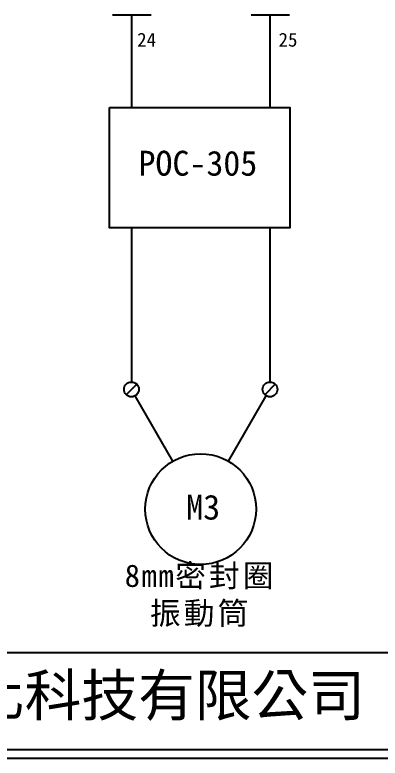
# Model space of a CAD drawing. Extents: x -24 to 263, y 255 to 459.
# Drawn here: x 54.5 to 107.2, y 255.5 to 362.9 of the extents above; entities that cross this region are included whole.
import ezdxf

# ---------------------------------------------------------------- set-up
doc = ezdxf.new("R2010")
doc.units = 0
doc.layers.get('0').update_dxf_attribs({"linetype": 'CONTINUOUS'})
doc.layers.add('圖框層', color=7, linetype='CONTINUOUS')
doc.layers.add('標尺寸層', color=3, linetype='CONTINUOUS')
doc.styles.add('STSL', font='kaiu.ttf')
doc.styles.add('標楷體', font='kaiu.ttf')

msp = doc.modelspace()

# ---------------------------------------------------------------- linework, layer by layer
for p, q in [((71.34, 362.9), (71.34, 357.04)), ((91.34, 362.9), (91.34, 357.04)), ((71.34, 357.04), (71.34, 349.51)), ((91.34, 357.04), (91.34, 349.51)), ((71.35, 332.13), (71.35, 309.84)), ((91.35, 332.13), (91.35, 309.84)), ((72.11, 309.53), (70.6, 308.01)), ((92.11, 309.53), (90.6, 308.01)), ((77.34, 298.4), (71.89, 307.84)), ((85.34, 298.4), (90.8, 307.85))]:
    msp.add_line(p, q)
for centre, radius in [((71.35, 308.77), 1.07), ((91.35, 308.77), 1.07), ((81.34, 291.47), 8)]:
    msp.add_circle(centre, radius)
at = {"layer": '圖框層', "color": 7}
for p, q in [((-22.33, 270.73), (262.17, 270.73)), ((-22.33, 256.73), (262.17, 256.73)), ((-23.58, 255.48), (263.42, 255.48))]:
    msp.add_line(p, q, dxfattribs=at)
at = {"layer": '標尺寸層', "color": 7}
for p, q in [((68.61, 362.9), (74.18, 362.9)), ((71.34, 362.9), (71.34, 357.04)), ((88.61, 362.9), (94.18, 362.9))]:
    msp.add_line(p, q, dxfattribs=at)
msp.add_lwpolyline([(68.19, 349.51), (94.19, 349.51), (94.19, 332.13), (68.19, 332.13)], close=True, dxfattribs=at)

# ---------------------------------------------------------------- texts
at = {"color": 0, "insert": (81.34, 283.47), "char_height": 3.25, "width": 24.1454, "attachment_point": 2, "style": '標楷體'}
msp.add_mtext('{\\T1.1;8mm密封圈\\P振動筒}', dxfattribs=at)
at = {"layer": '圖框層', "color": 4, "style": 'STSL'}
for s, height, p in [('24', 2, (72.18, 358.31)), ('25', 2, (92.59, 358.31)), ('POC-305', 3.6, (72.37, 339.66)), ('M3', 3.6, (79.26, 289.95)), ('泓陞自動化科技有限公司', 6, (15.02, 261.56))]:
    msp.add_text(s, height=height, dxfattribs=at).set_placement(p)

doc.saveas('drawing.dxf')
